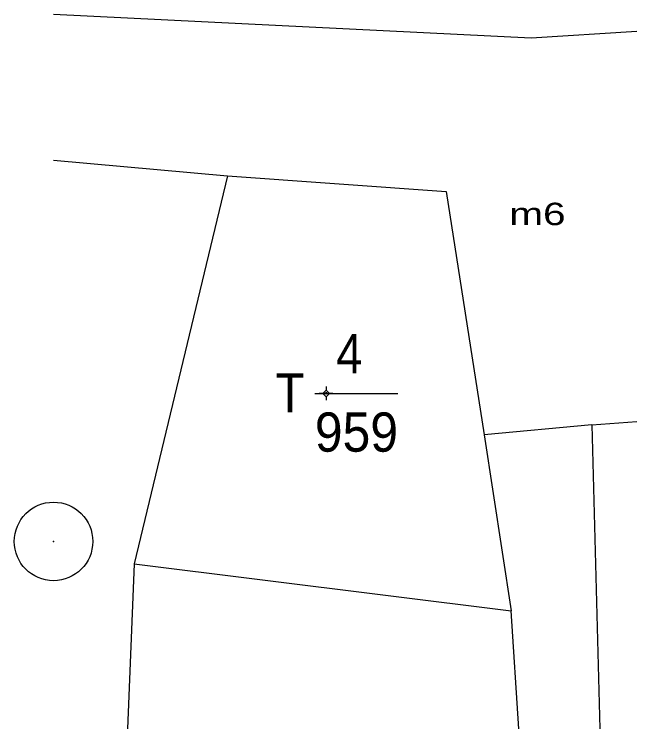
# Model space of a CAD drawing. Header units: metres. Extents: x 397130 to 398756, y 49558 to 50792.
# Drawn here: x 397130.25 to 397135.8, y 50009.97 to 50016.34 of the extents above; entities that cross this region are included whole.
import ezdxf
from ezdxf.enums import TextEntityAlignment as Align

# ---------------------------------------------------------------- set-up
doc = ezdxf.new("R2010")
doc.units = ezdxf.units.M
doc.header["$LTSCALE"] = 1.4
doc.header["$PDMODE"] = 32
doc.header["$PDSIZE"] = 0.7
for name, color, linetype, lineweight in [('11', 7, 'Continuous', 13), ('22', 7, 'Continuous', 13), ('62', 7, 'Continuous', 13)]:
    doc.layers.add(name, color=color, linetype=linetype, lineweight=lineweight)
doc.layers.add('50', color=7, linetype='Continuous')

msp = doc.modelspace()

# ---------------------------------------------------------------- hatches: boundary and pattern name
at = {"layer": '11'}
msp.add_hatch(color=256, dxfattribs=at).paths.add_polyline_path([(397133.038, 50012.961, 1), (397133.023, 50012.961, 1)])

# ---------------------------------------------------------------- linework, layer by layer
for p, q in [((397133.03, 50013.02), (397133.03, 50012.99)), ((397133, 50012.96), (397132.97, 50012.96)), ((397133.03, 50012.93), (397133.03, 50012.9)), ((397133.09, 50012.96), (397133.06, 50012.96))]:
    msp.add_line(p, q, dxfattribs=at)
msp.add_lwpolyline([(397133.03, 50012.99), (397133, 50012.96), (397133.03, 50012.93), (397133.06, 50012.96)], close=True, dxfattribs=at)
msp.add_circle((397133.031, 50012.961), 0.0075, dxfattribs=at)
at = {"layer": '22'}
for p, q in [((397130.6, 50015.04), (397132.15, 50014.9)), ((397135.4, 50012.68), (397134.44, 50012.59)), ((397135.4, 50012.68), (397135.8, 50012.71)), ((397135.4, 50012.68), (397135.47, 50009.97)), ((397134.44, 50012.59), (397134.68, 50011.02)), ((397131.32, 50011.44), (397131.26, 50009.97)), ((397134.75, 50009.97), (397134.68, 50011.02))]:
    msp.add_line(p, q, dxfattribs=at)
for points in [[(397130.6, 50016.34), (397134.86, 50016.13), (397135.8, 50016.19)], [(397132.15, 50014.9), (397131.32, 50011.44), (397134.68, 50011.02)], [(397132.15, 50014.9), (397134.1, 50014.76), (397134.44, 50012.59)]]:
    msp.add_lwpolyline(points, dxfattribs=at)
at = {"layer": '62'}
msp.add_line((397132.93, 50012.96), (397133.67, 50012.96), dxfattribs=at)
msp.add_point((397130.6, 50011.64), dxfattribs=at)

# ---------------------------------------------------------------- texts
at = {"layer": '50', "width": 1.35}
msp.add_text('m6  ', height=0.2, dxfattribs=at).set_placement((397135.015, 50014.46), align=Align.CENTER)
at = {"layer": '62'}
for s, width, p in [('4', 0.9, (397133.12, 50013.14)), ('T', 0.9, (397132.58, 50012.79)), ('959', 0.95, (397132.93, 50012.44))]:
    msp.add_text(s, height=0.35, dxfattribs=dict(at, width=width)).set_placement(p)

doc.saveas('drawing.dxf')
